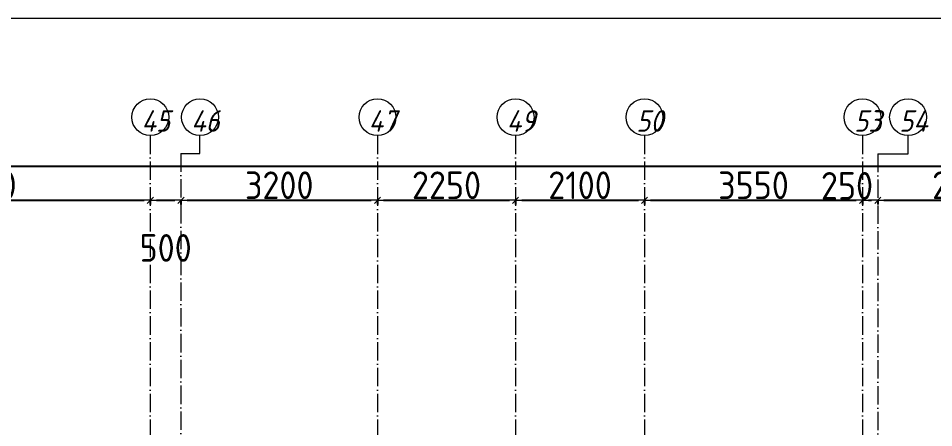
# Model space of a CAD drawing. Header units: millimetres. Extents: x -12989 to 629078, y -109036 to 555275.
# Drawn here: x 104110 to 119020, y 149852 to 156516 of the extents above; entities that cross this region are included whole.
import ezdxf

# ---------------------------------------------------------------- set-up
doc = ezdxf.new("R2010")
doc.units = ezdxf.units.MM
doc.linetypes.add('50_200_ШТРИХ_1Т_ш5_п1_п1_', pattern=[700, 500, -100, 0, -100])
for name, color, linetype, lineweight in [('A-____-____-DIMS', 7, 'Continuous', 9), ('S-GRID-____-IDEN', 7, 'Continuous', 9), ('S-GRID-____-OTLN', 7, 'Continuous', 9), ('S-GRID-____-OTLN-1', 7, '50_200_ШТРИХ_1Т_ш5_п1_п1_', 9)]:
    doc.layers.add(name, color=color, linetype=linetype, lineweight=lineweight)
doc.styles.add('ISOCPEUR_I_9', font='isocpeui.ttf', dxfattribs={"width": 0.9, "height": 250})
doc.styles.add('СПДС', font='isocpeur.ttf', dxfattribs={"width": 0.9})
doc.dimstyles.new('Размера А3', dxfattribs={"dimtxt": 200, "dimasz": 100, "dimexe": 70, "dimexo": 100, "dimgap": 20, "dimtad": 1, "dimdec": 0, "dimrnd": 10, "dimzin": 0, "dimdsep": 46, "dimtxsty": 'СПДС', "dimblk": 'ARROWHEAD_6', "dimcen": 1, "dimclrd": 256, "dimclre": 256, "dimclrt": 256, "dimazin": 0, "dimtfac": 1, "dimtdec": 0, "dimtmove": 2, "dimatfit": 3, "dimfxl": 1, "dimtolj": 1, "dimtzin": 0, "dimarcsym": 0})

# ---------------------------------------------------------------- blocks, each defined once
blk = doc.blocks.new('Ось сетки - Круг_Ø6_00__ISO-2_5_0_9K_-25732049-АР1_План отверстий 2 этажа в осях 1-64_Ю-ЯЯ')
at = {"layer": 'S-GRID-____-IDEN'}
blk.add_circle((0, 0), 3, dxfattribs=at)
blk = doc.blocks.new('ARROWHEAD_6')
at = {"color": 0, "linetype": 'Continuous'}
for p, q in [((0, 0), (-1, 0)), ((-0.5, -0.5), (0.5, 0.5))]:
    blk.add_line(p, q, dxfattribs=at)
blk = doc.blocks.new('*D2780')
at = {"layer": 'A-____-____-DIMS', "lineweight": -2, "transparency": 16777216}
for p, q in [((41908, 548862), (41908, 548786)), ((42008, 548856), (47308, 548856)), ((47408, 548862), (47408, 548786))]:
    blk.add_line(p, q, dxfattribs=at)
at = {"layer": 'Defpoints', "color": 0, "transparency": 16777216}
for p in [(41908, 548962), (47408, 548962), (47408, 548856)]:
    blk.add_point(p, dxfattribs=at)
at = {"layer": 'A-____-____-DIMS', "lineweight": -2, "transparency": 16777216, "xscale": 100, "yscale": 100, "zscale": 100, "rotation": 180}
blk.add_blockref('ARROWHEAD_6', (41908, 548856), dxfattribs=at)
at = {"layer": 'A-____-____-DIMS', "lineweight": -2, "transparency": 16777216, "xscale": 100, "yscale": 100, "zscale": 100}
blk.add_blockref('ARROWHEAD_6', (47408, 548856), dxfattribs=at)
at = {"layer": 'A-____-____-DIMS', "transparency": 16777216, "insert": (44658, 549101), "char_height": 450, "width": 2.49, "attachment_point": 5, "style": 'СПДС'}
blk.add_mtext('\\A1;5500', dxfattribs=at)
blk = doc.blocks.new('*D2781')
at = {"layer": 'A-____-____-DIMS', "lineweight": -2, "transparency": 16777216}
for p, q in [((47408, 548862), (47408, 548786)), ((47508, 548856), (47808, 548856)), ((47908, 548862), (47908, 548786))]:
    blk.add_line(p, q, dxfattribs=at)
at = {"layer": 'Defpoints', "color": 0, "transparency": 16777216}
for p in [(47408, 548962), (47908, 548962), (47908, 548856)]:
    blk.add_point(p, dxfattribs=at)
at = {"layer": 'A-____-____-DIMS', "lineweight": -2, "transparency": 16777216, "xscale": 100, "yscale": 100, "zscale": 100, "rotation": 180}
blk.add_blockref('ARROWHEAD_6', (47408, 548856), dxfattribs=at)
at = {"layer": 'A-____-____-DIMS', "lineweight": -2, "transparency": 16777216, "xscale": 100, "yscale": 100, "zscale": 100}
blk.add_blockref('ARROWHEAD_6', (47908, 548856), dxfattribs=at)
at = {"layer": 'A-____-____-DIMS', "transparency": 16777216, "insert": (47658, 548081), "char_height": 450, "width": 1.87, "attachment_point": 5, "style": 'СПДС'}
blk.add_mtext('\\A1;500', dxfattribs=at)
blk = doc.blocks.new('*D2782')
at = {"layer": 'A-____-____-DIMS', "lineweight": -2, "transparency": 16777216}
for p, q in [((47908, 548862), (47908, 548786)), ((48008, 548856), (51008, 548856)), ((51108, 548862), (51108, 548786))]:
    blk.add_line(p, q, dxfattribs=at)
at = {"layer": 'Defpoints', "color": 0, "transparency": 16777216}
for p in [(47908, 548962), (51108, 548962), (51108, 548856)]:
    blk.add_point(p, dxfattribs=at)
at = {"layer": 'A-____-____-DIMS', "lineweight": -2, "transparency": 16777216, "xscale": 100, "yscale": 100, "zscale": 100, "rotation": 180}
blk.add_blockref('ARROWHEAD_6', (47908, 548856), dxfattribs=at)
at = {"layer": 'A-____-____-DIMS', "lineweight": -2, "transparency": 16777216, "xscale": 100, "yscale": 100, "zscale": 100}
blk.add_blockref('ARROWHEAD_6', (51108, 548856), dxfattribs=at)
at = {"layer": 'A-____-____-DIMS', "transparency": 16777216, "insert": (49508, 549101), "char_height": 450, "width": 2.49, "attachment_point": 5, "style": 'СПДС'}
blk.add_mtext('\\A1;3200', dxfattribs=at)
blk = doc.blocks.new('*D2783')
at = {"layer": 'A-____-____-DIMS', "lineweight": -2, "transparency": 16777216}
for p, q in [((51108, 548862), (51108, 548786)), ((51208, 548856), (53258, 548856)), ((53358, 548862), (53358, 548786))]:
    blk.add_line(p, q, dxfattribs=at)
at = {"layer": 'Defpoints', "color": 0, "transparency": 16777216}
for p in [(51108, 548962), (53358, 548962), (53358, 548856)]:
    blk.add_point(p, dxfattribs=at)
at = {"layer": 'A-____-____-DIMS', "lineweight": -2, "transparency": 16777216, "xscale": 100, "yscale": 100, "zscale": 100, "rotation": 180}
blk.add_blockref('ARROWHEAD_6', (51108, 548856), dxfattribs=at)
at = {"layer": 'A-____-____-DIMS', "lineweight": -2, "transparency": 16777216, "xscale": 100, "yscale": 100, "zscale": 100}
blk.add_blockref('ARROWHEAD_6', (53358, 548856), dxfattribs=at)
at = {"layer": 'A-____-____-DIMS', "transparency": 16777216, "insert": (52233, 549101), "char_height": 450, "width": 2.49, "attachment_point": 5, "style": 'СПДС'}
blk.add_mtext('\\A1;2250', dxfattribs=at)
blk = doc.blocks.new('*D2784')
at = {"layer": 'A-____-____-DIMS', "lineweight": -2, "transparency": 16777216}
for p, q in [((53358, 548862), (53358, 548786)), ((53458, 548856), (55358, 548856)), ((55458, 548862), (55458, 548786))]:
    blk.add_line(p, q, dxfattribs=at)
at = {"layer": 'Defpoints', "color": 0, "transparency": 16777216}
for p in [(53358, 548962), (55458, 548962), (55458, 548856)]:
    blk.add_point(p, dxfattribs=at)
at = {"layer": 'A-____-____-DIMS', "lineweight": -2, "transparency": 16777216, "xscale": 100, "yscale": 100, "zscale": 100, "rotation": 180}
blk.add_blockref('ARROWHEAD_6', (53358, 548856), dxfattribs=at)
at = {"layer": 'A-____-____-DIMS', "lineweight": -2, "transparency": 16777216, "xscale": 100, "yscale": 100, "zscale": 100}
blk.add_blockref('ARROWHEAD_6', (55458, 548856), dxfattribs=at)
at = {"layer": 'A-____-____-DIMS', "transparency": 16777216, "insert": (54408, 549101), "char_height": 450, "width": 2.3, "attachment_point": 5, "style": 'СПДС'}
blk.add_mtext('\\A1;2100', dxfattribs=at)
blk = doc.blocks.new('*D2785')
at = {"layer": 'A-____-____-DIMS', "lineweight": -2, "transparency": 16777216}
for p, q in [((55458, 548862), (55458, 548786)), ((55558, 548856), (58908, 548856)), ((59008, 548862), (59008, 548786))]:
    blk.add_line(p, q, dxfattribs=at)
at = {"layer": 'Defpoints', "color": 0, "transparency": 16777216}
for p in [(55458, 548962), (59008, 548962), (59008, 548856)]:
    blk.add_point(p, dxfattribs=at)
at = {"layer": 'A-____-____-DIMS', "lineweight": -2, "transparency": 16777216, "xscale": 100, "yscale": 100, "zscale": 100, "rotation": 180}
blk.add_blockref('ARROWHEAD_6', (55458, 548856), dxfattribs=at)
at = {"layer": 'A-____-____-DIMS', "lineweight": -2, "transparency": 16777216, "xscale": 100, "yscale": 100, "zscale": 100}
blk.add_blockref('ARROWHEAD_6', (59008, 548856), dxfattribs=at)
at = {"layer": 'A-____-____-DIMS', "transparency": 16777216, "insert": (57233, 549101), "char_height": 450, "width": 2.49, "attachment_point": 5, "style": 'СПДС'}
blk.add_mtext('\\A1;3550', dxfattribs=at)
blk = doc.blocks.new('*D2786')
at = {"layer": 'A-____-____-DIMS', "lineweight": -2, "transparency": 16777216}
for p, q in [((59008, 548862), (59008, 548786)), ((59108, 548856), (59158, 548856)), ((59258, 548862), (59258, 548786))]:
    blk.add_line(p, q, dxfattribs=at)
at = {"layer": 'Defpoints', "color": 0, "transparency": 16777216}
for p in [(59008, 548962), (59258, 548962), (59258, 548856)]:
    blk.add_point(p, dxfattribs=at)
at = {"layer": 'A-____-____-DIMS', "lineweight": -2, "transparency": 16777216, "xscale": 100, "yscale": 100, "zscale": 100, "rotation": 180}
blk.add_blockref('ARROWHEAD_6', (59008, 548856), dxfattribs=at)
at = {"layer": 'A-____-____-DIMS', "lineweight": -2, "transparency": 16777216, "xscale": 100, "yscale": 100, "zscale": 100}
blk.add_blockref('ARROWHEAD_6', (59258, 548856), dxfattribs=at)
at = {"layer": 'A-____-____-DIMS', "transparency": 16777216, "insert": (58332, 549316), "char_height": 450, "width": 1.87, "attachment_point": 1, "line_spacing_factor": 1.149209, "style": 'СПДС'}
blk.add_mtext('\\A1;250', dxfattribs=at)
blk = doc.blocks.new('*D2787')
at = {"layer": 'A-____-____-DIMS', "lineweight": -2, "transparency": 16777216}
for p, q in [((59258, 548862), (59258, 548786)), ((59358, 548856), (62058, 548856)), ((62158, 548862), (62158, 548786))]:
    blk.add_line(p, q, dxfattribs=at)
at = {"layer": 'Defpoints', "color": 0, "transparency": 16777216}
for p in [(59258, 548962), (62158, 548962), (62158, 548856)]:
    blk.add_point(p, dxfattribs=at)
at = {"layer": 'A-____-____-DIMS', "lineweight": -2, "transparency": 16777216, "xscale": 100, "yscale": 100, "zscale": 100, "rotation": 180}
blk.add_blockref('ARROWHEAD_6', (59258, 548856), dxfattribs=at)
at = {"layer": 'A-____-____-DIMS', "lineweight": -2, "transparency": 16777216, "xscale": 100, "yscale": 100, "zscale": 100}
blk.add_blockref('ARROWHEAD_6', (62158, 548856), dxfattribs=at)
at = {"layer": 'A-____-____-DIMS', "transparency": 16777216, "insert": (60708, 549101), "char_height": 450, "width": 2.49, "attachment_point": 5, "style": 'СПДС'}
blk.add_mtext('\\A1;2900', dxfattribs=at)
blk = doc.blocks.new('*D2793')
at = {"layer": 'A-____-____-DIMS', "lineweight": -2, "transparency": 16777216}
for p, q in [((-17942, 549415), (-17942, 549339)), ((-17842, 549409), (32942, 549409)), ((85458, 549409), (34521, 549409)), ((85558, 549415), (85558, 549339))]:
    blk.add_line(p, q, dxfattribs=at)
at = {"layer": 'Defpoints', "color": 0, "transparency": 16777216}
for p in [(-17942, 549515), (85558, 549515), (85558, 549409)]:
    blk.add_point(p, dxfattribs=at)
at = {"layer": 'A-____-____-DIMS', "lineweight": -2, "transparency": 16777216, "xscale": 100, "yscale": 100, "zscale": 100, "rotation": 180}
blk.add_blockref('ARROWHEAD_6', (-17942, 549409), dxfattribs=at)
at = {"layer": 'A-____-____-DIMS', "lineweight": -2, "transparency": 16777216, "xscale": 100, "yscale": 100, "zscale": 100}
blk.add_blockref('ARROWHEAD_6', (85558, 549409), dxfattribs=at)
at = {"layer": 'A-____-____-DIMS', "transparency": 16777216, "insert": (32962, 549869), "char_height": 450, "width": 3.54, "attachment_point": 1, "line_spacing_factor": 1.149209, "style": 'СПДС'}
blk.add_mtext('\\A1;103500', dxfattribs=at)
blk = doc.blocks.new('2этаж')
at = {"layer": 'S-GRID-____-OTLN-1', "color": 251, "ltscale": 0.6, "true_color": 0x636466}
for p, q in [((47408.3, 549908.8), (47408.3, 511907.5)), ((51108.3, 549908.8), (51108.3, 511907.5)), ((53358.3, 549908.8), (53358.3, 511907.5)), ((55458.3, 549908.8), (55458.3, 498997)), ((59008.3, 549908.8), (59008.3, 498997)), ((47908.3, 549620.5), (47908.3, 512048.6)), ((59258.3, 549613.9), (59258.3, 499306.9))]:
    blk.add_line(p, q, dxfattribs=at)
at = {"layer": 'S-GRID-____-IDEN', "xscale": 99.99999999999993, "yscale": 99.99999999999993, "zscale": 99.99999999999993, "rotation": 180}
for p in [(47408.3, 550208.8), (48217.8, 550208.8), (51108.3, 550208.8), (53358.3, 550208.8), (55458.3, 550208.8), (59008.3, 550208.8), (59751.2, 550208.8)]:
    blk.add_blockref('Ось сетки - Круг_Ø6_00__ISO-2_5_0_9K_-25732049-АР1_План отверстий 2 этажа в осях 1-64_Ю-ЯЯ', p, dxfattribs=at)
at = {"layer": 'S-GRID-____-IDEN', "char_height": 350, "attachment_point": 1, "style": 'ISOCPEUR_I_9'}
for s, insert, width in [('45', (47265, 550322.7), 425.696), ('46', (48074.4, 550322.7), 425.696), ('47', (50965, 550322.7), 425.696), ('49', (53215, 550322.7), 425.696), ('50', (55324, 550322.7), 404.05), ('53', (58874, 550322.7), 404.05), ('54', (59607.8, 550322.7), 425.696)]:
    blk.add_mtext(s, dxfattribs=dict(at, insert=insert, width=width))
at = {"layer": 'A-____-____-DIMS'}
for base, p1, p2, picture, middle in [((85558.3, 549408.6), (-17941.7, 549514.7), (85558.3, 549514.7), '*D2793', (33731.2, 549568.6)), ((59258.3, 548856.4), (59008.3, 548962.5), (59258.3, 548962.5), '*D2786', (58716.7, 549016.3))]:
    dim = blk.add_linear_dim(base=base, p1=p1, p2=p2, dimstyle='Размера А3', override={"dimtxt": 450}, dxfattribs=at)
    dim.commit()
    dim.dimension.update_dxf_attribs({"geometry": picture, "text_midpoint": middle, "dimtype": 160})
for base, p1, p2, picture, middle in [((47408.3, 548856.4), (41908.3, 548962.5), (47408.3, 548962.5), '*D2780', (44658.3, 549101.4)), ((51108.3, 548856.4), (47908.3, 548962.5), (51108.3, 548962.5), '*D2782', (49508.3, 549101.4)), ((53358.3, 548856.4), (51108.3, 548962.5), (53358.3, 548962.5), '*D2783', (52233.3, 549101.4)), ((55458.3, 548856.4), (53358.3, 548962.5), (55458.3, 548962.5), '*D2784', (54408.3, 549101.4)), ((59008.3, 548856.4), (55458.3, 548962.5), (59008.3, 548962.5), '*D2785', (57233.3, 549101.4)), ((62158.3, 548856.4), (59258.3, 548962.5), (62158.3, 548962.5), '*D2787', (60708.3, 549101.4)), ((47908.3, 548856.4), (47408.3, 548962.5), (47908.3, 548962.5), '*D2781', (47658.3, 548081.4))]:
    dim = blk.add_linear_dim(base=base, p1=p1, p2=p2, dimstyle='Размера А3', override={"dimtxt": 450}, dxfattribs=at)
    dim.commit()
    dim.dimension.update_dxf_attribs({"geometry": picture, "text_midpoint": middle})

msp = doc.modelspace()

# ---------------------------------------------------------------- linework, layer by layer
at = {"color": 1, "lineweight": 0}
msp.add_lwpolyline([(35696.9246, 156516.3825), (148932.9246, 156516.3825), (148932.9246, 57688.3825), (35696.9246, 57688.3825)], close=True, dxfattribs=at)
at = {"layer": 'S-GRID-____-OTLN'}
for p, q in [((107069.1511, 154318.2524), (107069.1511, 154606.5101)), ((118602.5891, 154311.6635), (118602.5891, 154606.5101)), ((106759.7115, 154318.2524), (107069.1511, 154318.2524)), ((118109.7115, 154311.6635), (118602.5891, 154311.6635))]:
    msp.add_line(p, q, dxfattribs=at)

# ---------------------------------------------------------------- block references
msp.add_blockref('2этаж', (58851.3748, -395302.2823))

doc.saveas('drawing.dxf')
